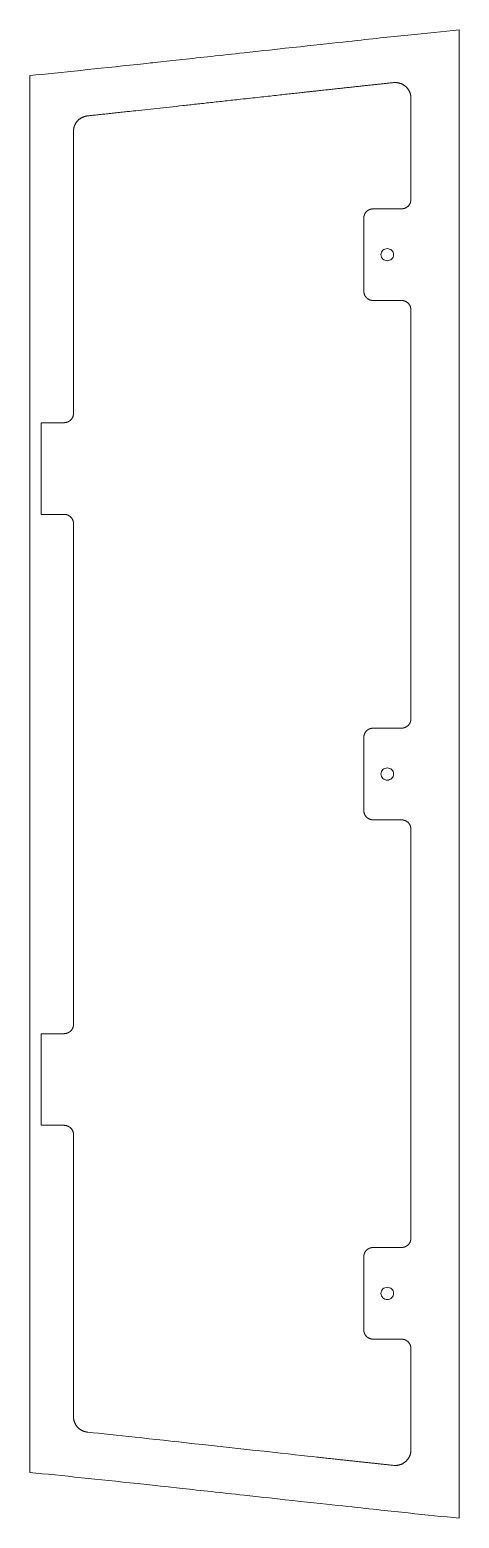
# Model space of a CAD drawing. Header units: millimetres. Extents: x -104 to 37, y 41 to 529.
import ezdxf

# ---------------------------------------------------------------- set-up
doc = ezdxf.new("R2010")
doc.units = ezdxf.units.MM

msp = doc.modelspace()

# ---------------------------------------------------------------- linework, layer by layer
at = {"color": 7, "linetype": 'Continuous', "lineweight": 15}
for p, q in [((36.81, 528.62), (36.81, 41.39)), ((-103.82, 56.39), (-103.82, 513.61)), ((20.98, 506.35), (20.98, 473)), ((-89.49, 403), (-89.49, 495.47)), ((17.87, 470), (8.62, 470)), ((5.57, 467), (5.57, 443)), ((8.62, 440), (17.87, 440)), ((20.98, 437), (20.98, 303)), ((-100.11, 370), (-100.11, 400)), ((-100.11, 400), (-92.65, 400)), ((-92.65, 370), (-100.11, 370)), ((-89.49, 203), (-89.49, 367)), ((17.87, 300), (8.62, 300)), ((5.57, 297), (5.57, 273)), ((8.62, 270), (17.87, 270)), ((20.98, 267), (20.98, 133)), ((-100.11, 170), (-100.11, 200)), ((-100.11, 200), (-92.65, 200)), ((-92.65, 170), (-100.11, 170)), ((-89.49, 74.53), (-89.49, 167)), ((5.57, 127), (5.57, 103)), ((17.87, 130), (8.62, 130)), ((8.62, 100), (17.87, 100)), ((20.98, 97), (20.98, 63.66))]:
    msp.add_line(p, q, dxfattribs=at)
for points, degree, knots in [([(-103.82, 513.61), (-93.27, 514.68), (-81.55, 515.9), (-65.45, 517.62), (-64.33, 517.74), (-59.37, 518.28), (-51.27, 519.16), (-41.19, 520.26), (-18.38, 522.75), (-5.72, 524.13), (3.61, 525.14), (7.9, 525.6), (14.02, 526.25), (23.01, 527.2), (31.44, 528.07), (36.81, 528.62)], 3, [0, 0, 0, 0, 0.25, 0.25, 0.3125, 0.3125, 0.375, 0.5, 0.5, 0.75, 0.75, 0.8125, 0.8125, 0.875, 1, 1, 1, 1]), ([(-34.79, 505.87), (-16.64, 507.86), (-9.78, 508.61), (3.76, 510.09), (15.24, 511.32)], 2, [0, 0, 0, 0.25, 0.25, 0.5, 0.5, 0.5]), ([(8.62, 470), (8.12, 469.99), (7.37, 469.76), (6.76, 469.41), (6.04, 468.71), (5.58, 467.63), (5.57, 467)], 2, [0, 0, 0, 0.2, 0.333333, 0.5, 0.75, 1, 1, 1]), ([(11.19, 455), (11.19, 455.27), (11.25, 455.53), (11.46, 456.02), (11.61, 456.24), (11.99, 456.61), (12.22, 456.75), (12.71, 456.95), (12.97, 457), (13.5, 457), (13.77, 456.95), (14.26, 456.75), (14.49, 456.61), (14.87, 456.24), (15.02, 456.02), (15.23, 455.53), (15.28, 455.27), (15.28, 454.74), (15.23, 454.47), (15.02, 453.99), (14.87, 453.76), (14.49, 453.4), (14.26, 453.25), (13.77, 453.05), (13.5, 453), (12.97, 453), (12.71, 453.05), (12.22, 453.25), (11.99, 453.4), (11.61, 453.76), (11.46, 453.99), (11.25, 454.47), (11.19, 454.74), (11.19, 455)], 3, [0.06246, 0.06246, 0.06246, 0.06246, 0.124908, 0.124919, 0.187399, 0.187405, 0.249911, 0.249924, 0.312437, 0.312461, 0.374959, 0.374995, 0.437468, 0.43751, 0.499958, 0.499996, 0.562435, 0.562459, 0.624912, 0.624923, 0.687402, 0.687408, 0.749909, 0.749922, 0.812432, 0.812457, 0.874957, 0.874994, 0.93747, 0.937513, 0.999961, 1, 1.06246, 1.06246, 1.06246, 1.06246]), ([(8.62, 300), (8.12, 299.99), (7.37, 299.76), (6.76, 299.41), (6.04, 298.71), (5.58, 297.63), (5.57, 297)], 2, [0, 0, 0, 0.2, 0.333333, 0.5, 0.75, 1, 1, 1]), ([(11.19, 285), (11.19, 285.27), (11.25, 285.53), (11.46, 286.02), (11.61, 286.24), (11.99, 286.61), (12.22, 286.75), (12.71, 286.95), (12.97, 287), (13.5, 287), (13.77, 286.95), (14.26, 286.75), (14.49, 286.61), (14.87, 286.24), (15.02, 286.02), (15.23, 285.53), (15.28, 285.27), (15.28, 284.74), (15.23, 284.47), (15.02, 283.99), (14.87, 283.76), (14.49, 283.4), (14.26, 283.25), (13.77, 283.05), (13.5, 283), (12.97, 283), (12.71, 283.05), (12.22, 283.25), (11.99, 283.4), (11.61, 283.76), (11.46, 283.99), (11.25, 284.47), (11.19, 284.74), (11.19, 285)], 3, [0.06246, 0.06246, 0.06246, 0.06246, 0.124908, 0.124919, 0.187399, 0.187405, 0.249911, 0.249924, 0.312437, 0.312461, 0.374959, 0.374995, 0.437468, 0.43751, 0.499958, 0.499996, 0.562435, 0.562459, 0.624912, 0.624923, 0.687402, 0.687408, 0.749909, 0.749922, 0.812432, 0.812457, 0.874957, 0.874994, 0.93747, 0.937513, 0.999961, 1, 1.06246, 1.06246, 1.06246, 1.06246]), ([(8.62, 130), (8.12, 129.99), (7.37, 129.76), (6.76, 129.41), (6.04, 128.71), (5.58, 127.63), (5.57, 127)], 2, [0, 0, 0, 0.2, 0.333333, 0.5, 0.75, 1, 1, 1]), ([(11.19, 115), (11.19, 115.27), (11.25, 115.53), (11.46, 116.02), (11.61, 116.24), (11.99, 116.61), (12.22, 116.75), (12.71, 116.95), (12.97, 117), (13.5, 117), (13.77, 116.95), (14.26, 116.75), (14.49, 116.61), (14.87, 116.24), (15.02, 116.02), (15.23, 115.53), (15.28, 115.27), (15.28, 114.74), (15.23, 114.47), (15.02, 113.99), (14.87, 113.76), (14.49, 113.4), (14.26, 113.25), (13.77, 113.05), (13.5, 113), (12.97, 113), (12.71, 113.05), (12.22, 113.25), (11.99, 113.4), (11.61, 113.76), (11.46, 113.99), (11.25, 114.47), (11.19, 114.74), (11.19, 115)], 3, [0.0624597, 0.0624597, 0.0624597, 0.0624597, 0.1249081, 0.1249188, 0.1873989, 0.1874049, 0.2499114, 0.2499236, 0.3124365, 0.3124609, 0.3749586, 0.3749954, 0.4374677, 0.4375105, 0.4999578, 0.4999959, 0.5624349, 0.5624595, 0.624912, 0.6249231, 0.6874015, 0.6874079, 0.7499093, 0.7499217, 0.8124322, 0.812457, 0.8749573, 0.8749944, 0.9374703, 0.9375134, 0.9999615, 1, 1.0624597, 1.0624597, 1.0624597, 1.0624597]), ([(-9.78, 61.39), (-16.64, 62.14), (-35.64, 64.24), (-64.06, 67.34), (-75.72, 68.6), (-84.83, 69.56)], 3, [0, 0, 0, 0, 0.5, 0.5, 1, 1, 1, 1]), ([(36.81, 41.39), (31.57, 41.92), (23.23, 42.78), (14.18, 43.74), (8, 44.39), (3.6, 44.87), (-5.73, 45.87), (-18.39, 47.25), (-41.2, 49.75), (-47.92, 50.48), (-59.59, 51.75), (-62.36, 52.05), (-81.3, 54.08), (-93.02, 55.3), (-103.82, 56.39)], 3, [0, 0, 0, 0, 0.125, 0.1875, 0.1875, 0.25, 0.25, 0.5, 0.5, 0.625, 0.625, 0.75, 0.75, 1, 1, 1, 1])]:
    msp.add_open_spline(points, degree=degree, knots=knots, dxfattribs=at)
for points in [[(15.24, 511.32), (16.35, 511.42), (18.4, 510.8), (20.05, 509.39), (20.97, 507.44), (20.98, 506.35)], [(-34.79, 505.87), (-66.7, 502.35), (-84.83, 500.44)], [(-89.49, 495.47), (-89.48, 496.44), (-88.78, 498.16), (-87.47, 499.52), (-85.8, 500.33), (-84.83, 500.44)], [(20.98, 473), (20.97, 472.37), (20.49, 471.28), (19.61, 470.45), (18.49, 470.01), (17.87, 470)], [(5.57, 443), (5.58, 442.38), (6.04, 441.29), (6.9, 440.45), (8, 440.01), (8.62, 440)], [(17.87, 440), (18.49, 440), (19.61, 439.56), (20.49, 438.72), (20.97, 437.63), (20.98, 437)], [(-92.65, 400), (-92.02, 400.01), (-90.89, 400.44), (-89.99, 401.27), (-89.5, 402.37), (-89.49, 403)], [(-89.49, 367), (-89.5, 367.64), (-89.99, 368.73), (-90.89, 369.56), (-92.02, 370), (-92.65, 370)], [(20.98, 303), (20.97, 302.37), (20.49, 301.28), (19.61, 300.45), (18.49, 300.01), (17.87, 300)], [(5.57, 273), (5.58, 272.38), (6.04, 271.29), (6.9, 270.45), (8, 270.01), (8.62, 270)], [(17.87, 270), (18.49, 270), (19.61, 269.56), (20.49, 268.72), (20.97, 267.63), (20.98, 267)], [(-92.65, 200), (-92.02, 200.01), (-90.89, 200.44), (-89.99, 201.27), (-89.5, 202.37), (-89.49, 203)], [(-89.49, 167), (-89.5, 167.64), (-89.99, 168.73), (-90.89, 169.56), (-92.02, 170), (-92.65, 170)], [(20.98, 133), (20.97, 132.37), (20.49, 131.28), (19.61, 130.45), (18.49, 130.01), (17.87, 130)], [(5.57, 103), (5.58, 102.38), (6.04, 101.29), (6.9, 100.45), (8, 100.01), (8.62, 100)], [(17.87, 100), (18.49, 100), (19.61, 99.56), (20.49, 98.72), (20.97, 97.63), (20.98, 97)], [(-84.83, 69.56), (-85.8, 69.67), (-87.47, 70.48), (-88.78, 71.84), (-89.48, 73.56), (-89.49, 74.53)], [(20.98, 63.66), (20.97, 62.55), (20.05, 60.61), (18.4, 59.21), (16.33, 58.57), (15.24, 58.69)], [(15.24, 58.69), (3.84, 59.9), (-9.78, 61.39)]]:
    msp.add_open_spline(points, degree=2, dxfattribs=at)

doc.saveas('drawing.dxf')
